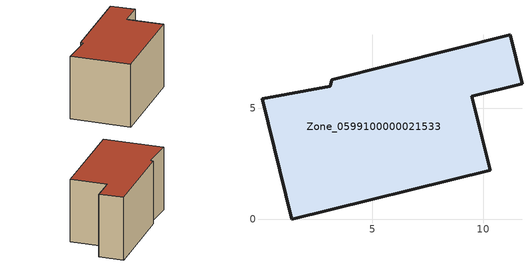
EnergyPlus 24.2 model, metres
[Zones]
Zone_0599100000021533
 floor ground (C_G): 3.1,6 3.16,6.3 11.21,8.32 11.75,6.12 9.49,5.55 10.31,2.22 1.37,0 0.02,5.42 z0
 wall outside (C_F): 0.02,5.42 1.37,0 10.31,2.22 9.49,5.55 11.75,6.12 11.21,8.32 3.16,6.3 3.1,6 0.02,5.42 z0:5.96
 roof outside (C_R): 3.1,6 0.02,5.42 1.37,0 10.31,2.22 9.49,5.55 11.75,6.12 11.21,8.32 3.16,6.3 z5.96
[BUILDING]
Pand.0599100000021533: North Axis=0; Terrain=City; Loads Convergence Tolerance Value=0.04; Temperature Convergence Tolerance Value=0.4; Solar Distribution=FullExterior; Maximum Number of Warmup Days=25; Minimum Number of Warmup Days=1
[Site:Location]
Rotterdam.The.Hague.AP_ZH_NLD Design_Conditions: Latitude=51.96; Longitude=4.45; Time Zone=1; Elevation=-4.5
[SITE:GROUNDTEMPERATURE:BUILDINGSURFACE]
18, 18, 18, 18, 18, 18, 18, 18, 18, 18, 18, 18
[MATERIAL] Thermal Absorptance=0.9; Solar Absorptance=0.7; Visible Absorptance=0.7
Name | Roughness | Thickness | Conductivity | Density | Specific Heat
G.TC.1975-1991 | MediumSmooth | 0.15 | 0.288461 | 540 | 1210
F.TC.1975-1991 | Rough | 0.3 | 0.230769 | 1920 | 840
R.TC.1975-1991 | MediumRough | 0.2 | 0.153846 | 1500 | 1000
[CONSTRUCTION]
C_G: G.TC.1975-1991
C_F: F.TC.1975-1991
C_R: R.TC.1975-1991
[ZONE]
Zone_0599100000021533: Type=1; Multiplier=1; Ceiling Height=Autocalculate; Volume=Autocalculate; Floor Area=autocalculate; Part of Total Floor Area=Yes
[ZONEINFILTRATION:DESIGNFLOWRATE]
Infil_Zone_0599100000021533: Zone or ZoneList or Space or SpaceList=Zone_0599100000021533; Schedule=AlwaysOn; Design Flow Rate Calculation Method=Flow/Area; Flow Rate per Floor Area=0.003; Constant Term Coefficient=1; Temperature Term Coefficient=0; Velocity Term Coefficient=0; Velocity Squared Term Coefficient=0
[HVACTEMPLATE:ZONE:IDEALLOADSAIRSYSTEM]
Zone_0599100000021533: Maximum Heating Supply Air Temperature=50; Minimum Cooling Supply Air Temperature=13; Maximum Heating Supply Air Humidity Ratio=0.0156; Minimum Cooling Supply Air Humidity Ratio=0.0077; Heating Limit=NoLimit; Cooling Limit=NoLimit; Dehumidification Control Type=ConstantSensibleHeatRatio; Cooling Sensible Heat Ratio=0.7; Dehumidification Setpoint=60; Humidification Control Type=None; Humidification Setpoint=30; Outdoor Air Method=None; Outdoor Air Flow Rate per Person=0.00944; Outdoor Air Flow Rate per Zone Floor Area=0; Outdoor Air Flow Rate per Zone=0; Demand Controlled Ventilation Type=None; Outdoor Air Economizer Type=NoEconomizer; Heat Recovery Type=None; Sensible Heat Recovery Effectiveness=0.7; Latent Heat Recovery Effectiveness=0.65
[ZONECONTROL:THERMOSTAT]
ThermostatControl_Zone_0599100000021533: Zone or ZoneList=Zone_0599100000021533; Control Type Schedule=DualSetpointControlType; Control 1=Thermostat_Zone_0599100000021533; Temperature Difference Between Cutout And Setpoint=0
[THERMOSTATSETPOINT:DUALSETPOINT]
Thermostat_Zone_0599100000021533: Heating Setpoint Temperature Schedule=HeatingSetpoint_Zone_0599100000021533; Cooling Setpoint Temperature Schedule=CoolingSetpoint_Zone_0599100000021533
[SCHEDULE:COMPACT]
HeatingSetpoint_Zone_0599100000021533: Through: 12/31, For: AllDays, Until: 24:00, 21
CoolingSetpoint_Zone_0599100000021533: Through: 12/31, For: AllDays, Until: 24:00, 24
DualSetpointControlType: Through: 12/31, For: AllDays, Until: 24:00, 4
AlwaysOn: Through: 12/31, For: AllDays, Until: 24:00, 1
